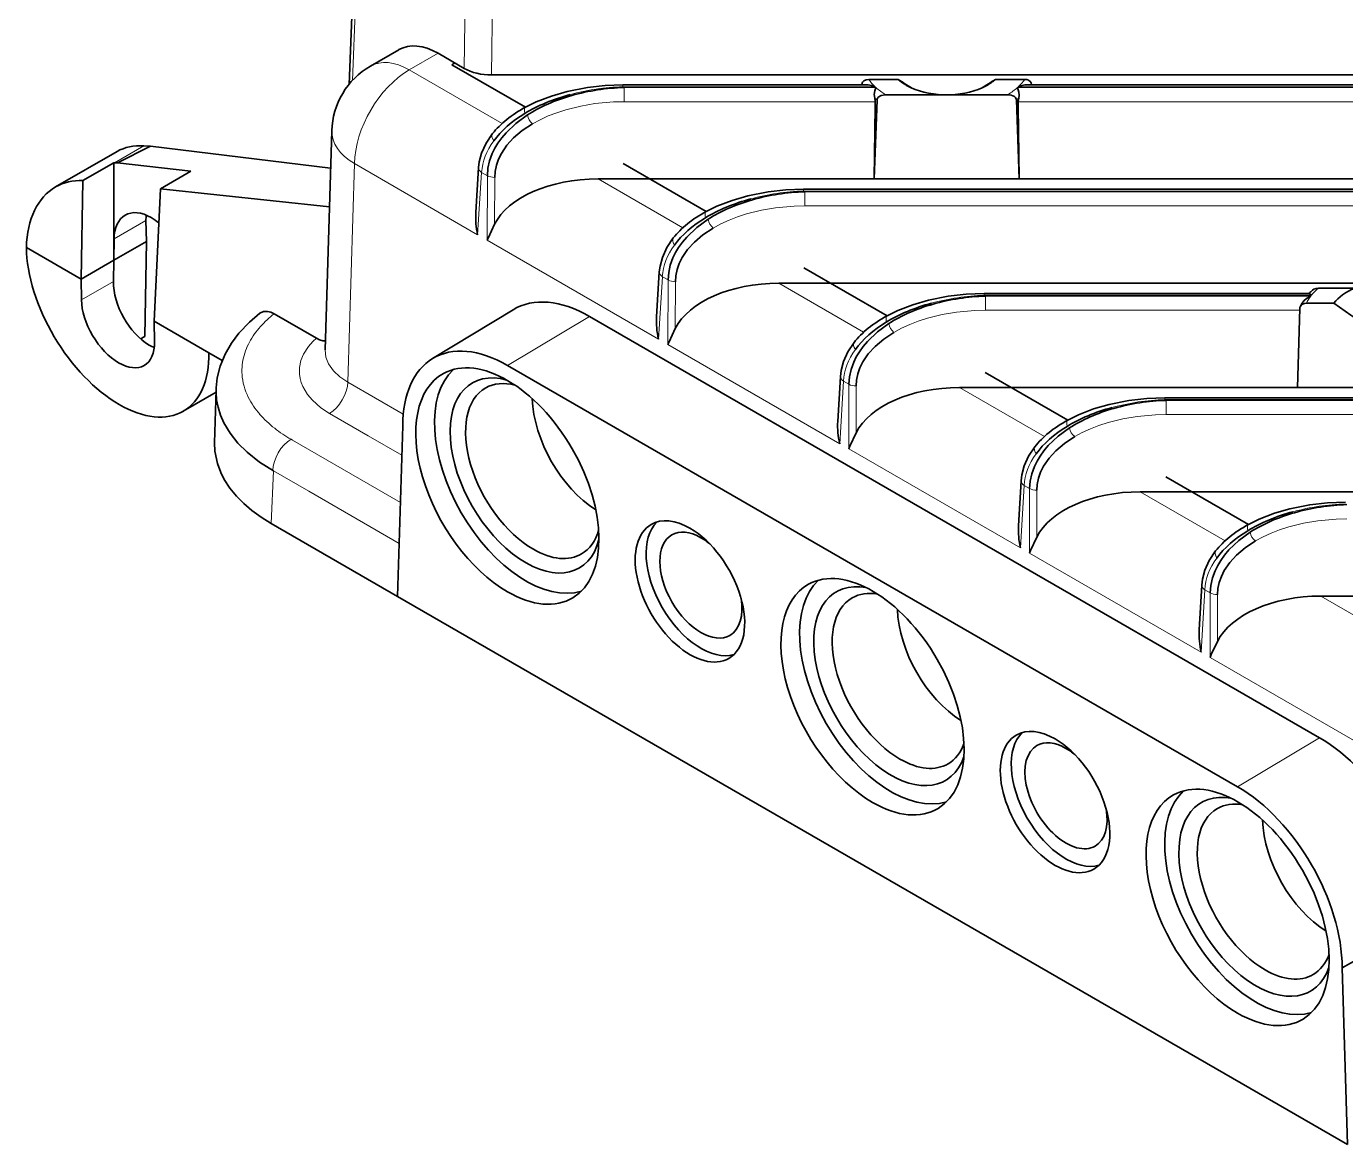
# Model space of a CAD drawing. Header units: millimetres. Extents: x -2350 to -557, y -483 to 312.
# Drawn here: x -1867.5 to -1765.3, y 143.8 to 230.5 of the extents above; entities that cross this region are included whole.
import ezdxf

# ---------------------------------------------------------------- set-up
doc = ezdxf.new("R2010")
doc.units = ezdxf.units.MM
doc.header["$LTSCALE"] = 0.5
doc.layers.get('0').update_dxf_attribs({"lineweight": 0})

msp = doc.modelspace()

# ---------------------------------------------------------------- linework, layer by layer
at = {"color": 7, "lineweight": 13, "ltscale": 0.149668}
for p, q in [((-1833.572, 227.262), (-1833.504, 233.248)), ((-1831.383, 232.741), (-1831.451, 226.755))]:
    msp.add_line(p, q, dxfattribs=at)
at = {"color": 7, "lineweight": 35, "ltscale": 0.165006}
msp.add_line((-1842.498, 226.028), (-1842.239, 232.623), dxfattribs=at)
at = {"color": 7, "lineweight": 13, "ltscale": 0.148958}
msp.add_line((-1842.005, 232.28), (-1842.239, 226.327), dxfattribs=at)
at = {"color": 7, "lineweight": 35, "ltscale": 0.063715}
msp.add_line((-1838.633, 228.716), (-1840.84, 227.442), dxfattribs=at)
at = {"color": 7, "lineweight": 13, "ltscale": 0.064531}
msp.add_line((-1835.605, 228.436), (-1837.84, 227.145), dxfattribs=at)
at = {"color": 7, "lineweight": 35, "ltscale": 0.058696}
msp.add_line((-1835.605, 228.436), (-1833.572, 227.262), dxfattribs=at)
at = {"color": 7, "lineweight": 13, "ltscale": 0.207769}
msp.add_line((-1837.84, 227.145), (-1830.643, 222.99), dxfattribs=at)
at = {"color": 7, "lineweight": 35, "ltscale": 0.006717}
msp.add_line((-1834.309, 227.688), (-1834.542, 227.553), dxfattribs=at)
at = {"color": 7, "lineweight": 35, "ltscale": 0.164924}
msp.add_line((-1834.542, 227.553), (-1828.829, 224.255), dxfattribs=at)
at = {"color": 7, "lineweight": 35}
for p, q in [((-1831.451, 226.755), (-1683.068, 226.755)), ((-1789.995, 225.99), (-1719.419, 225.99)), ((-1801.814, 218.696), (-1823.207, 218.696)), ((-1699.704, 217.907), (-1807.294, 217.907)), ((-1720.429, 218.696), (-1790.577, 218.696)), ((-1700.477, 210.613), (-1809.206, 210.613)), ((-1768.11, 209.823), (-1793.293, 209.823)), ((-1823.871, 208.047), (-1767.303, 175.387)), ((-1830.229, 204.248), (-1773.66, 171.588)), ((-1769.023, 202.529), (-1795.205, 202.529)), ((-1779.293, 201.74), (-1727.706, 201.74)), ((-1728.478, 194.446), (-1781.205, 194.446)), ((-1765.151, 143.849), (-1838.737, 186.334)), ((-1742.479, 186.363), (-1767.204, 186.363))]:
    msp.add_line(p, q, dxfattribs=at)
at = {"color": 7, "lineweight": 13, "ltscale": 0.00367}
for p, q in [((-1821.295, 225.99), (-1821.295, 225.843)), ((-1807.294, 217.907), (-1807.294, 217.76)), ((-1793.293, 209.823), (-1793.293, 209.676)), ((-1779.293, 201.74), (-1779.293, 201.593))]:
    msp.add_line(p, q, dxfattribs=at)
at = {"color": 7, "lineweight": 35, "ltscale": 0.472461}
msp.add_line((-1802.397, 225.99), (-1821.295, 225.99), dxfattribs=at)
at = {"color": 7, "lineweight": 35, "ltscale": 0.000627403}
for p, q in [((-1802.776, 226.015), (-1802.777, 225.99)), ((-1789.614, 225.99), (-1789.615, 226.015))]:
    msp.add_line(p, q, dxfattribs=at)
at = {"color": 7, "lineweight": 35, "ltscale": 0.056827}
for p, q in [((-1802.241, 226.414), (-1799.968, 226.414)), ((-1792.424, 226.414), (-1790.15, 226.414))]:
    msp.add_line(p, q, dxfattribs=at)
at = {"color": 7, "lineweight": 13, "ltscale": 0.48878}
msp.add_line((-1801.744, 225.843), (-1821.295, 225.843), dxfattribs=at)
at = {"color": 7, "lineweight": 13, "ltscale": 0.002935}
msp.add_line((-1821.295, 225.843), (-1821.193, 225.784), dxfattribs=at)
at = {"color": 7, "lineweight": 13, "ltscale": 0.487831}
msp.add_line((-1821.193, 225.784), (-1801.68, 225.784), dxfattribs=at)
at = {"color": 7, "lineweight": 13, "ltscale": 0.027504}
for p, q in [((-1821.193, 225.784), (-1821.193, 224.684)), ((-1807.193, 216.601), (-1807.193, 217.701)), ((-1793.192, 209.618), (-1793.192, 208.518)), ((-1779.191, 200.434), (-1779.191, 201.534))]:
    msp.add_line(p, q, dxfattribs=at)
at = {"color": 7, "lineweight": 35, "ltscale": 0.111555}
for p, q in [((-1796.465, 225.228), (-1800.927, 225.228)), ((-1791.464, 225.228), (-1795.926, 225.228))]:
    msp.add_line(p, q, dxfattribs=at)
at = {"color": 7, "lineweight": 13}
for p, q in [((-1790.711, 225.784), (-1719.328, 225.784)), ((-1719.275, 225.843), (-1790.647, 225.843)), ((-1720.255, 224.684), (-1790.657, 224.684)), ((-1699.704, 217.76), (-1807.294, 217.76)), ((-1807.193, 217.701), (-1700.409, 217.701)), ((-1700.409, 216.601), (-1807.193, 216.601)), ((-1767.945, 209.676), (-1793.293, 209.676)), ((-1793.192, 209.618), (-1767.991, 209.618)), ((-1768.851, 208.518), (-1793.192, 208.518)), ((-1727.706, 201.593), (-1779.293, 201.593)), ((-1779.191, 201.534), (-1728.41, 201.534)), ((-1728.41, 200.434), (-1779.191, 200.434)), ((-1775.788, 181.607), (-1756.123, 170.254))]:
    msp.add_line(p, q, dxfattribs=at)
at = {"color": 7, "lineweight": 13, "ltscale": 0.486472}
msp.add_line((-1801.734, 224.684), (-1821.193, 224.684), dxfattribs=at)
at = {"color": 7, "lineweight": 35, "ltscale": 0.153423}
for p, q in [((-1801.814, 218.696), (-1801.594, 224.829)), ((-1790.797, 224.829), (-1790.577, 218.696))]:
    msp.add_line(p, q, dxfattribs=at)
at = {"color": 7, "lineweight": 35, "ltscale": 0.140117}
for p, q in [((-1801.814, 218.696), (-1801.74, 224.3)), ((-1790.652, 224.3), (-1790.577, 218.696))]:
    msp.add_line(p, q, dxfattribs=at)
at = {"color": 7, "lineweight": 35, "ltscale": 0.0096}
for p, q in [((-1801.74, 224.3), (-1801.734, 224.684)), ((-1790.657, 224.684), (-1790.652, 224.3))]:
    msp.add_line(p, q, dxfattribs=at)
at = {"color": 7, "lineweight": 35, "ltscale": 0.424735}
msp.add_line((-1843.838, 222.428), (-1844.351, 205.446), dxfattribs=at)
at = {"color": 7, "lineweight": 35, "ltscale": 0.137438}
msp.add_line((-1865.234, 218.073), (-1860.473, 220.822), dxfattribs=at)
at = {"color": 7, "lineweight": 13, "ltscale": 0.065844}
msp.add_line((-1860.673, 219.948), (-1858.392, 221.265), dxfattribs=at)
at = {"color": 7, "lineweight": 35, "ltscale": 0.071652}
msp.add_line((-1857.874, 221.231), (-1860.43, 219.935), dxfattribs=at)
at = {"color": 7, "lineweight": 35, "ltscale": 0.012988}
msp.add_line((-1858.392, 221.265), (-1857.874, 221.231), dxfattribs=at)
at = {"color": 7, "lineweight": 35, "ltscale": 0.351299}
msp.add_line((-1857.874, 221.231), (-1843.925, 219.53), dxfattribs=at)
at = {"color": 7, "lineweight": 35, "ltscale": 0.069174}
msp.add_line((-1863.121, 218.567), (-1860.725, 219.951), dxfattribs=at)
at = {"color": 7, "lineweight": 35, "ltscale": 0.001285}
msp.add_line((-1860.725, 219.951), (-1860.674, 219.948), dxfattribs=at)
at = {"color": 7, "lineweight": 35, "ltscale": 0.188876}
msp.add_line((-1860.725, 212.396), (-1860.725, 219.951), dxfattribs=at)
at = {"color": 7, "lineweight": 35, "ltscale": 0.006082}
msp.add_line((-1860.673, 219.948), (-1860.43, 219.935), dxfattribs=at)
at = {"color": 7, "lineweight": 35, "ltscale": 0.14262}
msp.add_line((-1860.43, 219.935), (-1854.761, 219.303), dxfattribs=at)
at = {"color": 7, "lineweight": 13, "ltscale": 0.423539}
msp.add_line((-1842.082, 219.882), (-1842.594, 202.949), dxfattribs=at)
at = {"color": 7, "lineweight": 13, "ltscale": 0.275653}
msp.add_line((-1842.082, 219.882), (-1832.534, 214.369), dxfattribs=at)
at = {"color": 7, "lineweight": 35, "ltscale": 0.18553}
msp.add_line((-1821.255, 219.882), (-1814.828, 216.171), dxfattribs=at)
at = {"color": 7, "lineweight": 35, "ltscale": 0.068019}
msp.add_line((-1854.761, 219.303), (-1857.11, 217.931), dxfattribs=at)
at = {"color": 7, "lineweight": 35, "ltscale": 0.08697}
for p, q in [((-1832.459, 219.571), (-1832.68, 216.1)), ((-1818.459, 211.488), (-1818.679, 208.016))]:
    msp.add_line(p, q, dxfattribs=at)
at = {"color": 7, "lineweight": 13, "ltscale": 0.121149}
for p, q in [((-1832.227, 219.206), (-1832.534, 214.369)), ((-1818.226, 211.122), (-1818.533, 206.286))]:
    msp.add_line(p, q, dxfattribs=at)
at = {"color": 7, "lineweight": 13, "ltscale": 0.012917}
for p, q in [((-1831.779, 218.947), (-1832.227, 219.206)), ((-1817.778, 210.864), (-1818.226, 211.122))]:
    msp.add_line(p, q, dxfattribs=at)
at = {"color": 7, "lineweight": 13, "ltscale": 0.125164}
for p, q in [((-1831.791, 213.941), (-1831.779, 218.947)), ((-1817.79, 205.857), (-1817.778, 210.864)), ((-1803.79, 197.774), (-1803.778, 202.781)), ((-1789.789, 189.691), (-1789.777, 194.697)), ((-1775.788, 181.607), (-1775.776, 186.614))]:
    msp.add_line(p, q, dxfattribs=at)
at = {"color": 7, "lineweight": 13, "ltscale": 0.090911}
for p, q in [((-1831.214, 218.815), (-1831.222, 215.179)), ((-1817.213, 210.732), (-1817.222, 207.096)), ((-1803.212, 202.649), (-1803.221, 199.012)), ((-1789.211, 194.565), (-1789.22, 190.929)), ((-1775.211, 186.482), (-1775.219, 182.846))]:
    msp.add_line(p, q, dxfattribs=at)
at = {"color": 7, "lineweight": 35, "ltscale": 0.190768}
msp.add_line((-1863.121, 218.567), (-1863.25, 210.937), dxfattribs=at)
at = {"color": 7, "lineweight": 35, "ltscale": 0.256773}
msp.add_line((-1857.594, 207.672), (-1857.11, 217.931), dxfattribs=at)
at = {"color": 7, "lineweight": 35, "ltscale": 0.329183}
msp.add_line((-1844.016, 216.546), (-1857.11, 217.931), dxfattribs=at)
at = {"color": 7, "lineweight": 13, "ltscale": 0.189492}
msp.add_line((-1823.207, 218.696), (-1816.642, 214.906), dxfattribs=at)
at = {"color": 7, "lineweight": 13, "ltscale": 0.002934}
msp.add_line((-1807.294, 217.76), (-1807.193, 217.701), dxfattribs=at)
at = {"color": 7, "lineweight": 35, "ltscale": 0.280919}
msp.add_line((-1790.577, 218.696), (-1801.814, 218.696), dxfattribs=at)
at = {"color": 7, "lineweight": 13, "ltscale": 0.071355}
msp.add_line((-1858.229, 215.47), (-1860.7, 214.043), dxfattribs=at)
at = {"color": 7, "lineweight": 35, "ltscale": 0.040415}
msp.add_line((-1858.2, 213.854), (-1858.229, 215.47), dxfattribs=at)
at = {"color": 7, "lineweight": 35, "ltscale": 0.041187}
for p in [(-1860.7, 214.043), (-1860.75, 210.748)]:
    msp.add_line(p, (-1860.725, 212.396), dxfattribs=at)
at = {"color": 7, "lineweight": 35, "ltscale": 0.072902}
for p in [(-1858.2, 213.854), (-1863.25, 210.937)]:
    msp.add_line(p, (-1860.725, 212.396), dxfattribs=at)
at = {"color": 7, "lineweight": 35, "ltscale": 0.184036}
msp.add_line((-1858.2, 213.854), (-1858.312, 206.493), dxfattribs=at)
at = {"color": 7, "lineweight": 13, "ltscale": 0.382734}
msp.add_line((-1831.791, 213.941), (-1818.533, 206.286), dxfattribs=at)
at = {"color": 7, "lineweight": 35, "ltscale": 0.122476}
msp.add_line((-1863.25, 210.937), (-1867.493, 213.387), dxfattribs=at)
at = {"color": 7, "lineweight": 35, "ltscale": 0.185737}
msp.add_line((-1807.254, 211.799), (-1800.82, 208.084), dxfattribs=at)
at = {"color": 7, "lineweight": 35, "ltscale": 0.040473}
for p, q in [((-1863.226, 209.319), (-1863.25, 210.937)), ((-1857.594, 207.672), (-1857.569, 206.053))]:
    msp.add_line(p, q, dxfattribs=at)
at = {"color": 7, "lineweight": 13, "ltscale": 0.071476}
msp.add_line((-1863.226, 209.319), (-1860.75, 210.748), dxfattribs=at)
at = {"color": 7, "lineweight": 13, "ltscale": 0.189847}
for p, q in [((-1809.206, 210.613), (-1802.629, 206.816)), ((-1795.205, 202.529), (-1788.629, 198.733)), ((-1781.205, 194.446), (-1774.628, 190.649))]:
    msp.add_line(p, q, dxfattribs=at)
at = {"color": 7, "lineweight": 13, "ltscale": 0.002932}
for p, q in [((-1793.293, 209.676), (-1793.192, 209.618)), ((-1779.293, 201.593), (-1779.191, 201.534))]:
    msp.add_line(p, q, dxfattribs=at)
at = {"color": 7, "lineweight": 35, "ltscale": 0.070847}
msp.add_line((-1764.558, 210.233), (-1767.392, 210.233), dxfattribs=at)
at = {"color": 7, "lineweight": 35, "ltscale": 0.182285}
msp.add_line((-1836.027, 204.774), (-1829.792, 208.554), dxfattribs=at)
at = {"color": 7, "lineweight": 35, "ltscale": 0.153388}
msp.add_line((-1769.023, 202.529), (-1768.847, 208.662), dxfattribs=at)
at = {"color": 7, "lineweight": 35, "ltscale": 0.053362}
msp.add_line((-1768.331, 209.061), (-1766.197, 209.061), dxfattribs=at)
at = {"color": 7, "lineweight": 35, "ltscale": 0.122475}
msp.add_line((-1853.351, 205.222), (-1857.594, 207.672), dxfattribs=at)
at = {"color": 7, "lineweight": 35, "ltscale": 0.09484}
msp.add_line((-1845.021, 206.343), (-1848.307, 208.24), dxfattribs=at)
at = {"color": 7, "lineweight": 13, "ltscale": 0.185145}
for p, q in [((-1830.229, 204.248), (-1823.871, 208.047)), ((-1773.66, 171.588), (-1767.303, 175.387))]:
    msp.add_line(p, q, dxfattribs=at)
at = {"color": 7, "lineweight": 35, "ltscale": 0.009502}
msp.add_line((-1858.312, 206.493), (-1858.641, 206.303), dxfattribs=at)
at = {"color": 7, "lineweight": 13, "ltscale": 0.384057}
for p, q in [((-1817.79, 205.857), (-1804.486, 198.176)), ((-1803.79, 197.774), (-1790.486, 190.093))]:
    msp.add_line(p, q, dxfattribs=at)
at = {"color": 7, "lineweight": 35, "ltscale": 0.029824}
msp.add_line((-1852.318, 204.626), (-1853.351, 205.222), dxfattribs=at)
at = {"color": 7, "lineweight": 35, "ltscale": 0.087209}
for p, q in [((-1804.433, 203.387), (-1804.639, 199.905)), ((-1790.433, 195.304), (-1790.638, 191.821)), ((-1776.432, 187.22), (-1776.637, 183.738))]:
    msp.add_line(p, q, dxfattribs=at)
at = {"color": 7, "lineweight": 35, "ltscale": 0.185008}
msp.add_line((-1793.228, 203.701), (-1786.819, 200.001), dxfattribs=at)
at = {"color": 7, "lineweight": 35, "ltscale": 0.103183}
msp.add_line((-1852.793, 202.367), (-1852.908, 198.242), dxfattribs=at)
at = {"color": 7, "lineweight": 35, "ltscale": 0.00255}
msp.add_line((-1852.795, 202.265), (-1852.793, 202.367), dxfattribs=at)
at = {"color": 7, "lineweight": 13, "ltscale": 0.12423}
msp.add_line((-1838.291, 200.464), (-1842.594, 202.949), dxfattribs=at)
at = {"color": 7, "lineweight": 13, "ltscale": 0.12142}
for p, q in [((-1804.2, 203.025), (-1804.486, 198.176)), ((-1790.2, 194.941), (-1790.486, 190.093)), ((-1776.199, 186.858), (-1776.485, 182.01))]:
    msp.add_line(p, q, dxfattribs=at)
at = {"color": 7, "lineweight": 13, "ltscale": 0.012201}
for p, q in [((-1803.778, 202.781), (-1804.2, 203.025)), ((-1789.777, 194.697), (-1790.2, 194.941)), ((-1775.776, 186.614), (-1776.199, 186.858))]:
    msp.add_line(p, q, dxfattribs=at)
at = {"color": 7, "lineweight": 35, "ltscale": 0.349013}
msp.add_line((-1755.062, 202.529), (-1769.023, 202.529), dxfattribs=at)
at = {"color": 7, "lineweight": 35, "ltscale": 0.07322}
msp.add_line((-1855.335, 200.695), (-1852.798, 202.159), dxfattribs=at)
at = {"color": 7, "lineweight": 13, "ltscale": 0.086538}
msp.add_line((-1841.011, 198.797), (-1844.008, 200.528), dxfattribs=at)
at = {"color": 7, "lineweight": 35, "ltscale": 0.331082}
msp.add_line((-1838.33, 199.571), (-1838.737, 186.334), dxfattribs=at)
at = {"color": 7, "lineweight": 13, "ltscale": 0.003575}
msp.add_line((-1846.865, 198.446), (-1846.988, 198.517), dxfattribs=at)
at = {"color": 7, "lineweight": 13, "ltscale": 0.077347}
msp.add_line((-1844.185, 196.899), (-1846.865, 198.446), dxfattribs=at)
at = {"color": 7, "lineweight": 13, "ltscale": 0.075361}
msp.add_line((-1841.011, 198.797), (-1838.4, 197.29), dxfattribs=at)
at = {"color": 7, "lineweight": 13, "ltscale": 0.163743}
msp.add_line((-1844.185, 196.899), (-1838.513, 193.624), dxfattribs=at)
at = {"color": 7, "lineweight": 13, "ltscale": 0.10232}
msp.add_line((-1848.346, 196.069), (-1848.517, 191.98), dxfattribs=at)
at = {"color": 7, "lineweight": 13, "ltscale": 0.078682}
msp.add_line((-1845.623, 194.492), (-1848.346, 196.069), dxfattribs=at)
at = {"color": 7, "lineweight": 35, "ltscale": 0.185009}
msp.add_line((-1779.228, 195.617), (-1772.819, 191.917), dxfattribs=at)
at = {"color": 7, "lineweight": 13, "ltscale": 0.202423}
msp.add_line((-1838.611, 190.443), (-1845.623, 194.492), dxfattribs=at)
at = {"color": 7, "lineweight": 35, "ltscale": 0.282325}
msp.add_line((-1838.737, 186.334), (-1848.517, 191.98), dxfattribs=at)
at = {"color": 7, "lineweight": 13, "ltscale": 0.384059}
msp.add_line((-1789.789, 189.691), (-1776.485, 182.01), dxfattribs=at)
at = {"color": 7, "lineweight": 13, "ltscale": 0.442326}
msp.add_line((-1767.204, 186.363), (-1751.881, 177.516), dxfattribs=at)
at = {"color": 7, "lineweight": 35, "ltscale": 0.180998}
msp.add_line((-1759.236, 161.083), (-1765.559, 157.556), dxfattribs=at)
at = {"color": 7, "lineweight": 35, "ltscale": 0.342838}
msp.add_line((-1765.559, 157.556), (-1765.151, 143.849), dxfattribs=at)
at = {"color": 7, "lineweight": 35}
for points in [[(-1821.295, 225.99), (-1822.666, 225.937), (-1824.028, 225.783), (-1825.598, 225.473), (-1826.816, 225.12), (-1827.995, 224.665), (-1828.819, 224.26)], [(-1802.241, 226.414), (-1802.436, 226.386), (-1802.609, 226.302), (-1802.711, 226.201), (-1802.776, 226.015)], [(-1801.744, 225.843), (-1802.012, 225.93), (-1802.274, 225.982), (-1802.396, 225.99)], [(-1789.996, 225.99), (-1790.142, 225.979), (-1790.444, 225.912), (-1790.647, 225.843)], [(-1789.615, 226.015), (-1789.646, 226.144), (-1789.727, 226.256), (-1789.848, 226.343), (-1789.993, 226.396), (-1790.15, 226.414)], [(-1801.774, 224.96), (-1801.808, 225.242), (-1801.774, 225.515), (-1801.68, 225.784)], [(-1801.594, 224.829), (-1801.566, 224.939), (-1801.497, 225.034), (-1801.281, 225.168), (-1800.927, 225.228)], [(-1791.464, 225.228), (-1791.196, 225.195), (-1790.956, 225.087), (-1790.866, 225.003), (-1790.797, 224.829)], [(-1790.711, 225.784), (-1790.601, 225.431), (-1790.584, 225.196), (-1790.617, 224.96)], [(-1831.779, 218.947), (-1831.735, 219.527), (-1831.608, 220.101), (-1831.403, 220.662), (-1831.202, 221.071), (-1830.963, 221.469), (-1830.668, 221.88), (-1830.335, 222.274), (-1829.566, 223.006), (-1828.68, 223.655)], [(-1828.283, 222.972), (-1829.079, 222.446), (-1829.746, 221.881), (-1830.272, 221.307), (-1830.698, 220.678), (-1830.921, 220.226), (-1831.084, 219.755), (-1831.182, 219.275), (-1831.214, 218.815)], [(-1831.379, 222.207), (-1831.882, 221.46), (-1832.225, 220.704), (-1832.405, 220.024), (-1832.459, 219.571)], [(-1807.294, 217.907), (-1808.665, 217.854), (-1810.027, 217.7), (-1811.597, 217.389), (-1812.816, 217.037), (-1813.995, 216.581), (-1814.818, 216.177)], [(-1831.222, 215.179), (-1831.703, 214.159), (-1831.791, 213.941)], [(-1817.778, 210.864), (-1817.734, 211.444), (-1817.607, 212.017), (-1817.403, 212.578), (-1817.202, 212.988), (-1816.963, 213.385), (-1816.667, 213.797), (-1816.334, 214.191), (-1815.565, 214.923), (-1814.679, 215.572)], [(-1814.283, 214.888), (-1815.078, 214.362), (-1815.746, 213.798), (-1816.271, 213.223), (-1816.697, 212.595), (-1816.92, 212.143), (-1817.084, 211.672), (-1817.182, 211.191), (-1817.213, 210.732)], [(-1817.379, 214.124), (-1817.881, 213.376), (-1818.224, 212.62), (-1818.404, 211.941), (-1818.459, 211.488)], [(-1793.293, 209.823), (-1794.69, 209.768), (-1796.077, 209.608), (-1797.613, 209.3), (-1798.812, 208.951), (-1799.99, 208.494), (-1800.812, 208.088)], [(-1768.719, 208.998), (-1768.536, 209.246), (-1768.31, 209.438), (-1767.991, 209.618)], [(-1767.945, 209.676), (-1768.063, 209.804), (-1768.096, 209.821), (-1768.11, 209.823)], [(-1767.392, 210.233), (-1767.575, 210.214), (-1767.747, 210.155), (-1767.87, 210.071)], [(-1768.82, 208.785), (-1768.743, 208.899), (-1768.629, 208.987), (-1768.486, 209.043), (-1768.331, 209.061)], [(-1764.109, 207.628), (-1764.893, 208.137), (-1766.197, 209.061)], [(-1849.413, 208.281), (-1850.21, 207.607), (-1851.027, 206.749), (-1851.613, 205.965), (-1852.097, 205.121), (-1852.474, 204.194), (-1852.702, 203.281), (-1852.787, 202.515), (-1852.795, 202.259)], [(-1849.413, 208.281), (-1849.133, 208.412), (-1848.803, 208.422), (-1848.558, 208.359), (-1848.307, 208.24)], [(-1803.778, 202.781), (-1803.733, 203.361), (-1803.606, 203.934), (-1803.402, 204.495), (-1803.201, 204.904), (-1802.962, 205.302), (-1802.666, 205.713), (-1802.333, 206.107), (-1801.565, 206.839), (-1800.679, 207.489)], [(-1817.222, 207.096), (-1817.703, 206.075), (-1817.79, 205.857)], [(-1800.282, 206.805), (-1801.077, 206.279), (-1801.745, 205.715), (-1802.27, 205.14), (-1802.697, 204.511), (-1802.919, 204.059), (-1803.083, 203.588), (-1803.181, 203.108), (-1803.212, 202.649)], [(-1845.021, 206.343), (-1844.773, 206.225), (-1844.53, 206.159), (-1844.33, 206.147)], [(-1803.365, 206.029), (-1803.861, 205.284), (-1804.198, 204.539), (-1804.379, 203.853), (-1804.433, 203.387)], [(-1848.346, 196.069), (-1849.422, 196.751), (-1850.379, 197.511), (-1851.1, 198.227), (-1851.707, 198.988), (-1852.187, 199.787), (-1852.454, 200.391), (-1852.644, 201.002), (-1852.754, 201.585)], [(-1779.293, 201.74), (-1780.689, 201.685), (-1782.077, 201.525), (-1783.613, 201.217), (-1784.811, 200.868), (-1785.989, 200.411), (-1786.811, 200.005)], [(-1789.777, 194.697), (-1789.732, 195.277), (-1789.606, 195.851), (-1789.401, 196.412), (-1789.2, 196.821), (-1788.961, 197.219), (-1788.666, 197.63), (-1788.332, 198.024), (-1787.564, 198.756), (-1786.678, 199.405)], [(-1803.221, 199.012), (-1803.702, 197.992), (-1803.79, 197.774)], [(-1786.281, 198.722), (-1787.077, 198.196), (-1787.744, 197.631), (-1788.27, 197.057), (-1788.696, 196.428), (-1788.919, 195.976), (-1789.082, 195.505), (-1789.18, 195.025), (-1789.211, 194.565)], [(-1852.908, 198.242), (-1852.884, 197.593), (-1852.699, 196.653), (-1852.437, 195.944), (-1852.166, 195.41), (-1851.734, 194.742), (-1851.224, 194.114), (-1850.648, 193.53), (-1850.017, 192.991), (-1849.313, 192.477), (-1848.517, 191.98)], [(-1789.364, 197.946), (-1789.86, 197.201), (-1790.197, 196.456), (-1790.378, 195.769), (-1790.433, 195.304)], [(-1765.292, 193.657), (-1766.688, 193.602), (-1768.076, 193.441), (-1769.612, 193.133), (-1770.811, 192.784), (-1771.988, 192.328), (-1772.811, 191.922)], [(-1775.776, 186.614), (-1775.732, 187.194), (-1775.605, 187.767), (-1775.4, 188.328), (-1775.199, 188.738), (-1774.961, 189.135), (-1774.665, 189.547), (-1774.332, 189.941), (-1773.563, 190.673), (-1772.677, 191.322)], [(-1789.22, 190.929), (-1789.701, 189.909), (-1789.789, 189.691)], [(-1772.28, 190.638), (-1773.076, 190.112), (-1773.744, 189.548), (-1774.269, 188.973), (-1774.695, 188.345), (-1774.918, 187.893), (-1775.081, 187.422), (-1775.179, 186.941), (-1775.211, 186.482)], [(-1775.363, 189.862), (-1775.86, 189.118), (-1776.196, 188.373), (-1776.377, 187.686), (-1776.432, 187.22)], [(-1775.219, 182.846), (-1775.701, 181.825), (-1775.788, 181.607)]]:
    msp.add_lwpolyline(points, dxfattribs=at)
at = {"color": 7, "lineweight": 13}
for points in [[(-1821.193, 224.684), (-1822.015, 224.665), (-1823.448, 224.535), (-1824.547, 224.349), (-1825.696, 224.064), (-1826.408, 223.833), (-1827.061, 223.58), (-1827.694, 223.29), (-1828.283, 222.972)], [(-1807.193, 216.601), (-1808.015, 216.581), (-1809.448, 216.452), (-1810.546, 216.266), (-1811.695, 215.981), (-1812.407, 215.75), (-1813.06, 215.497), (-1813.694, 215.206), (-1814.283, 214.888)], [(-1793.192, 208.518), (-1794.014, 208.498), (-1795.447, 208.369), (-1796.545, 208.183), (-1797.694, 207.897), (-1798.407, 207.667), (-1799.059, 207.414), (-1799.693, 207.123), (-1800.282, 206.805)], [(-1844.008, 200.528), (-1844.675, 200.964), (-1845.334, 201.54), (-1845.717, 201.991), (-1846.078, 202.597), (-1846.202, 202.909), (-1846.293, 203.24), (-1846.342, 203.578), (-1846.333, 204.089), (-1846.224, 204.613), (-1846.022, 205.105), (-1845.631, 205.709), (-1845.29, 206.092), (-1845.021, 206.343)], [(-1842.594, 202.949), (-1843.212, 203.363), (-1843.713, 203.835), (-1844.079, 204.355), (-1844.29, 204.891), (-1844.351, 205.446)], [(-1779.191, 200.434), (-1780.013, 200.415), (-1781.446, 200.285), (-1782.545, 200.099), (-1783.693, 199.814), (-1784.406, 199.583), (-1785.058, 199.331), (-1785.692, 199.04), (-1786.281, 198.722)], [(-1765.19, 192.351), (-1766.012, 192.332), (-1767.446, 192.202), (-1768.544, 192.016), (-1769.693, 191.731), (-1770.405, 191.5), (-1771.058, 191.247), (-1771.692, 190.956), (-1772.28, 190.638)]]:
    msp.add_lwpolyline(points, dxfattribs=at)
at = {"color": 7, "lineweight": 35}
for centre, radius, start, end in [((-1837.84, 222.246), 6, 119.99953, 178.26478), ((-1786.93, 245.916), 23.458, 236.23619, 239.27755), ((-1805.357, 245.753), 23.265, 300.6468, 303.77363), ((-1820.694, 208.989), 16.803, 91.70123, 105.72795), ((-1802.74, 224.677), 1.006, 0.41082, 16.32936), ((-1796.196, 230.904), 5.682, 267.28276, 272.71724), ((-1789.654, 224.678), 1.003, 163.67857, 179.64257), ((-1806.694, 200.906), 16.803, 91.70123, 105.72795), ((-1854.887, 215.538), 3.342, 173.83785, 181.17353), ((-1859.981, 212.004), 4.284, 50.12084, 59.74128), ((-1826.171, 215.777), 6.516, 177.15441, 192.47361), ((-1792.693, 192.822), 16.803, 91.70123, 105.72795), ((-1764.816, 206.7), 4.549, 132.17803, 136.6453), ((-1768.514, 208.652), 0.334, 156.55915, 178.20473), ((-1765.934, 207.545), 3.141, 152.44307, 156.75197), ((-1812.17, 207.693), 6.516, 177.15441, 192.47361), ((-1856.292, 208.712), 3.344, 239.86115, 247.18619), ((-1847.775, 202.229), 5.021, 179.58249, 187.36495), ((-1778.692, 184.739), 16.803, 91.70123, 105.72795), ((-1798.101, 199.609), 6.544, 177.4043, 192.64517), ((-1764.692, 176.656), 16.803, 91.70123, 105.72795), ((-1784.1, 191.526), 6.544, 177.4043, 192.64517), ((-1817.727, 186.628), 4.938, 50.00366, 59.72641), ((-1770.099, 183.442), 6.544, 177.4043, 192.64517)]:
    msp.add_arc(centre, radius, start, end, dxfattribs=at)
at = {"color": 7, "lineweight": 13}
for centre, radius, start, end in [((-1820.757, 208.188), 17.663, 91.74622, 105.16509), ((-1827.638, 223.802), 1.052, 188.02976, 232.16745), ((-1806.756, 200.105), 17.663, 91.74622, 105.16509), ((-1813.637, 215.719), 1.052, 188.02976, 232.16745), ((-1792.758, 192.085), 17.599, 91.74312, 105.20513), ((-1843.709, 202.235), 7.558, 132.86886, 138.35608), ((-1842.587, 201.018), 9.212, 128.37719, 132.83127), ((-1799.637, 207.636), 1.052, 188.02976, 232.16745), ((-1844.861, 203.145), 6.086, 144.50373, 151.53779), ((-1844.289, 202.746), 6.784, 138.32363, 144.56438), ((-1845.932, 203.705), 4.878, 151.32758, 168.68229), ((-1846.421, 203.823), 4.374, 168.94827, 178.56893), ((-1846.475, 203.826), 4.321, 178.58579, 183.4332), ((-1846.116, 203.875), 4.682, 183.76665, 206.69214), ((-1844.818, 204.52), 6.133, 206.63305, 221.37085), ((-1778.757, 184.002), 17.599, 91.74312, 105.20513), ((-1843.039, 206.072), 8.495, 221.29626, 232.09125), ((-1841.673, 207.822), 10.715, 232.07793, 240.26386), ((-1785.636, 199.552), 1.052, 188.02976, 232.16745), ((-1764.757, 175.918), 17.599, 91.74312, 105.20513), ((-1771.635, 191.469), 1.052, 188.02976, 232.16745)]:
    msp.add_arc(centre, radius, start, end, dxfattribs=at)
at = {"color": 7, "lineweight": 35}
for centre, major_axis, ratio, start_param, end_param in [((-1835.7, 223.477), (2.896, -5.261), 0.5901571, 2.3685361, 3.153634), ((-1831.451, 228.486), (2.999, 0), 0.5773488, 3.9269827, 4.7123875), ((-1796.196, 227.81), (-4.481, 0), 0.5773503, 0.5701708, 0.7853982), ((-1796.196, 227.81), (-4.481, 0), 0.5773503, 0.7853982, 0.82167), ((-1796.196, 227.81), (-4.481, 0), 0.5773503, 0.82167, 1.5106456), ((-1796.196, 227.81), (-4.481, 0), 0.5773503, 1.630947, 2.3199506), ((-1796.196, 227.81), (-4.481, 0), 0.5773503, 2.3199506, 2.5714219), ((-1822.228, 220.619), (9.554, 1.14), 0.5348569, 1.8422719, 2.2756027), ((-1821.836, 220.387), (9.542, 0.97), 0.5575765, 1.8793632, 2.3123479), ((-1815.739, 218.099), (16.638, -1.787), 0.4895553, 2.5262098, 2.8424362), ((-1823.66, 220.254), (8.463, 1.714), 0.6046982, 2.1082015, 2.5556353), ((-1855.373, 212.226), (5.148, -8.567), 0.5655928, 2.7671462, 3.1317131), ((-1860.42, 209.302), (4.709, -8.83), 0.5984906, 3.1617311, 3.9469714), ((-1860.42, 209.3), (4.708, -8.832), 0.5984464, 2.8054788, 3.1618815), ((-1823.071, 213.719), (8.486, -0.122), 0.5863846, 1.5952519, 2.8682561), ((-1808.226, 212.535), (9.555, 1.14), 0.5348529, 1.8423371, 2.2756535), ((-1807.835, 212.304), (9.542, 0.97), 0.5575765, 1.8793632, 2.3123479), ((-1857.87, 212.408), (1.948, -3.497), 0.5871418, 3.1505204, 3.9356502), ((-1857.871, 212.407), (1.947, -3.497), 0.5872281, 2.365634, 3.150779), ((-1801.738, 210.016), (16.638, -1.787), 0.4895553, 2.5262098, 2.8424362), ((-1809.659, 212.17), (8.463, 1.714), 0.6046976, 2.1081753, 2.5556179), ((-1860.422, 209.305), (5.128, -8.586), 0.5671877, 3.9185635, 5.4893599), ((-1857.921, 209.115), (-1.947, 3.495), 0.5873369, 0.7944348, 2.3652311), ((-1809.07, 205.635), (8.486, -0.122), 0.5863846, 1.5952519, 2.8682561), ((-1762.042, 208.092), (-4.481, 0), 0.5773503, 5.3085409, 5.8990763), ((-1860.397, 207.686), (2.051, -3.434), 0.5671877, 3.9185635, 5.4893599), ((-1824.015, 198.486), (5.65, -10.142), 0.5873634, 2.3651347, 3.1631318), ((-1794.205, 204.439), (9.554, 1.129), 0.5364987, 1.8448933, 2.2781842), ((-1793.835, 204.221), (9.542, 0.97), 0.5575765, 1.8793632, 2.3123479), ((-1787.751, 201.925), (16.599, -1.798), 0.4909633, 2.5278683, 2.8446514), ((-1795.637, 204.074), (8.46, 1.703), 0.6068296, 2.1109187, 2.5583527), ((-1860.406, 207.695), (2.061, -3.442), 0.5664927, 6.2742435, 7.0583763), ((-1830.229, 194.893), (5.729, -9.922), 0.5773503, 2.3561945, 3.1539457), ((-1860.398, 207.686), (2.052, -3.435), 0.5671605, 5.489442, 6.2748153), ((-1860.433, 209.316), (5.141, -8.596), 0.5668413, 6.274487, 7.0592072), ((-1830.229, 194.893), (5.729, -9.922), 0.5773503, 3.1539457, 3.9269908), ((-1830.229, 194.893), (5.018, -8.691), 0.5773503, 0.0123196, 3.1291934), ((-1830.229, 194.893), (5.018, -8.691), 0.5773503, 3.1291934, 5.4977871), ((-1828.807, 195.714), (-5, 8.66), 0.5773503, 0.1301977, 3.011395), ((-1828.807, 195.714), (-4.142, 7.174), 0.5773503, 5.7497617, 9.957231), ((-1828.215, 196.056), (3.715, -6.435), 0.5773503, 3.1353736, 5.4977871), ((-1828.215, 196.056), (3.715, -6.435), 0.5773503, 2.631541, 3.1353736), ((-1795.069, 197.552), (8.486, -0.122), 0.5863846, 1.5952519, 2.8682561), ((-1823.095, 199.011), (3.585, -6.436), 0.5873369, 3.9933167, 5.4708339), ((-1860.422, 209.305), (5.129, -8.586), 0.5671753, 5.4894028, 6.2747966), ((-1780.204, 196.356), (9.554, 1.129), 0.5364987, 1.8448933, 2.2781842), ((-1779.834, 196.137), (9.542, 0.97), 0.5575765, 1.8793632, 2.3123479), ((-1773.75, 193.841), (16.599, -1.798), 0.4909633, 2.5278683, 2.8446514), ((-1781.636, 195.991), (8.46, 1.703), 0.6068296, 2.1109187, 2.5583527), ((-1781.068, 189.469), (8.486, -0.122), 0.5863846, 1.5952519, 2.8682561), ((-1816.086, 186.728), (-3, 5.196), 0.5773503, 5.4977871, 6.2831853), ((-1766.204, 188.273), (9.554, 1.129), 0.5364987, 1.8448933, 2.2781842), ((-1765.833, 188.054), (9.542, 0.97), 0.5575765, 1.8793632, 2.3123479), ((-1828.215, 196.056), (3.715, -6.435), 0.5773503, 0.0061394, 0.510052), ((-1816.086, 186.728), (-3, 5.196), 0.5773503, 0, 3.1415927), ((-1815.238, 187.218), (-3, 5.196), 0.5773503, 0.1420332, 2.9995597), ((-1815.238, 187.218), (2.25, -3.897), 0.5773503, 2.3561945, 3.1415927), ((-1816.086, 186.728), (-3, 5.196), 0.5773503, 3.1415927, 5.4977871), ((-1759.749, 185.758), (16.599, -1.798), 0.4909633, 2.5278683, 2.8446514), ((-1767.635, 187.908), (8.46, 1.703), 0.6068296, 2.1109187, 2.5583527), ((-1815.238, 187.218), (2.25, -3.897), 0.5773503, 3.1415927, 6.2831853), ((-1828.215, 196.056), (3.715, -6.435), 0.5773503, 5.4977871, 6.2893247), ((-1801.944, 178.563), (5.018, -8.691), 0.5773503, 0.0123196, 3.1291934), ((-1801.944, 178.563), (5.018, -8.691), 0.5773503, 3.1291934, 5.4977871), ((-1800.523, 179.384), (-5, 8.66), 0.5773503, 0.1301977, 3.011395), ((-1800.523, 179.384), (-4.223, 7.314), 0.5773503, 5.8246232, 9.8833406), ((-1830.229, 194.893), (5.018, -8.691), 0.5773503, 5.4977871, 6.2955049), ((-1815.238, 187.218), (2.25, -3.897), 0.5773503, 6.2831853, 7.2854522), ((-1799.816, 179.792), (3.714, -6.433), 0.5773503, 3.1353736, 5.4977871), ((-1799.816, 179.792), (3.714, -6.433), 0.5773503, 2.6941051, 3.1353736), ((-1767.068, 181.385), (8.486, -0.122), 0.5863846, 1.5952519, 2.8682561), ((-1794.811, 182.681), (3.585, -6.436), 0.5873369, 3.9933413, 5.4708101), ((-1786.954, 170.888), (-3, 5.196), 0.5773503, 0.1420332, 2.9995597), ((-1787.802, 170.398), (-3, 5.196), 0.5773503, 5.4977871, 6.2831853), ((-1799.816, 179.792), (3.714, -6.433), 0.5773503, 0.0061394, 0.447488), ((-1787.802, 170.398), (-3, 5.196), 0.5773503, 0, 3.1415927), ((-1786.954, 170.888), (-2.25, 3.897), 0.5773503, 6.2831853, 9.424778), ((-1786.954, 170.888), (-2.25, 3.897), 0.5773503, 5.4977871, 6.2831853), ((-1787.802, 170.398), (-3, 5.196), 0.5773503, 3.1415927, 5.4977871), ((-1767.446, 165.824), (-5.65, 10.144), 0.5873369, 3.9359542, 5.5068238), ((-1786.954, 170.888), (-2.25, 3.897), 0.5773503, 5.2809196, 5.4977871), ((-1799.816, 179.792), (3.714, -6.433), 0.5773503, 5.4977871, 6.2893247), ((-1773.66, 162.234), (5.018, -8.691), 0.5773503, 0.0123196, 3.1291934), ((-1773.66, 162.234), (5.018, -8.691), 0.5773503, 3.1291934, 5.4977871), ((-1772.239, 163.054), (-5, 8.66), 0.5773503, 0.1301977, 3.011395), ((-1772.239, 163.054), (-4.223, 7.314), 0.5773503, 5.8246232, 9.8833406), ((-1773.66, 162.234), (5.729, -9.922), 0.5773503, 0.7853982, 2.3561945), ((-1801.944, 178.563), (5.018, -8.691), 0.5773503, 5.4977871, 6.2955049), ((-1786.954, 170.888), (-2.25, 3.897), 0.5773503, 3.1415927, 4.1438596), ((-1771.532, 163.462), (3.714, -6.433), 0.5773503, 3.1353736, 5.4977871), ((-1771.532, 163.462), (3.714, -6.433), 0.5773503, 2.6941051, 3.1353736), ((-1766.527, 166.351), (3.585, -6.436), 0.5873369, 3.9933413, 5.4708101), ((-1771.532, 163.462), (3.714, -6.433), 0.5773503, 0.0061394, 0.447488), ((-1771.532, 163.462), (3.714, -6.433), 0.5773503, 5.4977871, 6.2893247), ((-1773.66, 162.234), (5.018, -8.691), 0.5773503, 5.4977871, 6.2955049)]:
    msp.add_ellipse(centre, major_axis=major_axis, ratio=ratio, start_param=start_param, end_param=end_param, dxfattribs=at)
at = {"color": 7, "lineweight": 13}
for centre, major_axis, ratio, start_param, end_param in [((-1837.84, 222.246), (-3, -5.196), 0.5773503, 3.9269908, 5.4803339), ((-1837.84, 222.246), (-3, 5.196), 0.5773503, 5.4977871, 6.283171), ((-1796.196, 227.411), (-7.011, 0), 0.5773503, 0.3522222, 0.3587821), ((-1796.196, 227.81), (6.511, 0), 0.5773503, 3.5221845, 3.6923565), ((-1796.196, 227.81), (6.511, 0), 0.5773503, 5.7324215, 5.9025935), ((-1796.196, 227.411), (-7.011, 0), 0.5773503, 2.7828106, 2.7893705), ((-1796.196, 227.411), (-7.011, 0), 0.5773503, 0.6505681, 0.6918585), ((-1796.196, 227.81), (6.511, 0), 0.5773503, 3.7107865, 3.8988743), ((-1796.196, 227.81), (6.511, 0), 0.5773503, 5.5259036, 5.7139915), ((-1796.196, 227.411), (-7.011, 0), 0.5773503, 2.4497341, 2.4910245), ((-1828.539, 223.512), (0.267, -0.754), 0.3313659, 3.1943406, 4.2448987), ((-1837.84, 222.246), (-5.997, 0.181), 0.5771744, 6.2830493, 7.0858792), ((-1830.774, 221.688), (0.599, -0.528), 0.5087173, 3.1687336, 4.2422732), ((-1824.042, 219.672), (8.149, 1.25), 0.6685949, 2.5533454, 2.9996366), ((-1831.661, 219.521), (0.798, -0.051), 0.5977534, 3.141473, 3.9637774), ((-1831.214, 219.262), (-0.8, 0.002), 0.5586764, 0.78689, 1.5721378), ((-1814.538, 215.428), (0.267, -0.754), 0.3313659, 3.1943406, 4.2448987), ((-1816.773, 213.605), (0.599, -0.528), 0.5087173, 3.1687336, 4.2422732), ((-1810.041, 211.588), (8.149, 1.25), 0.6685949, 2.5533454, 2.9996366), ((-1817.66, 211.437), (0.798, -0.051), 0.5977534, 3.141473, 3.9637774), ((-1817.213, 211.179), (0.8, -0.002), 0.5586764, 3.9284826, 4.7137305), ((-1762.042, 208.092), (6.509, 0), 0.5773503, 2.7235148, 2.880677), ((-1762.042, 208.092), (6.509, 0), 0.5773503, 2.5355122, 2.7063713), ((-1800.53, 207.341), (0.27, -0.753), 0.3307044, 3.1939759, 4.2438168), ((-1796.015, 203.491), (8.149, 1.23), 0.6707209, 2.5572672, 3.0035273), ((-1802.757, 205.513), (0.601, -0.525), 0.5072222, 3.1683535, 4.2399098), ((-1803.635, 203.34), (0.799, -0.047), 0.5950586, 3.1414791, 3.9610995), ((-1844.008, 202.161), (1, 1.732), 0.5773503, 3.9269908, 5.4803339), ((-1803.212, 203.096), (-0.8, 0.002), 0.5586764, 0.78689, 1.5721378), ((-1786.529, 199.258), (0.27, -0.753), 0.3307044, 3.1939759, 4.2438168), ((-1846.988, 196.884), (-1, -1.732), 0.5773503, 3.9270024, 5.4772309), ((-1782.015, 195.408), (8.149, 1.23), 0.6707209, 2.5572672, 3.0035273), ((-1788.756, 197.429), (0.601, -0.525), 0.5072222, 3.1683535, 4.2399098), ((-1789.634, 195.256), (0.799, -0.047), 0.5950586, 3.1414791, 3.9610995), ((-1789.211, 195.012), (0.8, -0.002), 0.5586764, 3.9284826, 4.7137305), ((-1772.528, 191.174), (0.27, -0.753), 0.3307044, 3.1939759, 4.2438168), ((-1768.014, 187.325), (8.149, 1.23), 0.6707209, 2.5572672, 3.0035273), ((-1774.756, 189.346), (0.601, -0.525), 0.5072222, 3.1683535, 4.2399098), ((-1775.633, 187.173), (0.799, -0.047), 0.5950586, 3.1414791, 3.9610995), ((-1775.211, 186.929), (0.8, -0.002), 0.5586764, 3.9284826, 4.7137305)]:
    msp.add_ellipse(centre, major_axis=major_axis, ratio=ratio, start_param=start_param, end_param=end_param, dxfattribs=at)

doc.saveas('drawing.dxf')
